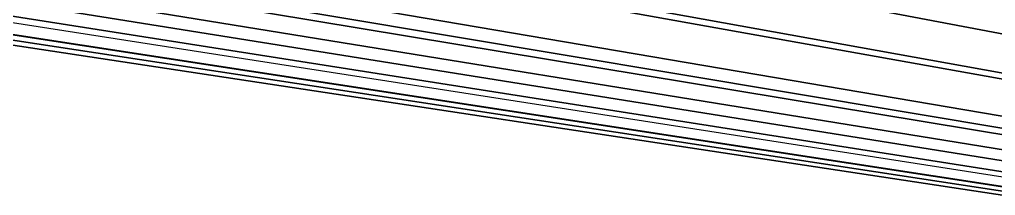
# Model space of a CAD drawing. Header units: metres. Extents: x 503497 to 504361, y 6966567 to 6966857.
# Drawn here: x 504139.6986 to 504139.913, y 6966711.8325 to 6966711.8711 of the extents above; entities that cross this region are included whole.
import ezdxf

# ---------------------------------------------------------------- set-up
doc = ezdxf.new("R2010")
doc.units = ezdxf.units.M

msp = doc.modelspace()

# ---------------------------------------------------------------- linework, layer by layer
at = {"layer": 'SHADOW_APPROVED_20260111T072000'}
msp.add_lwpolyline([(504128.3574, 6966713.6393), (504140.8554, 6966711.6898), (504067.6816, 6966726.5938), (504055.1836, 6966728.5433), (504128.3574, 6966713.6393)], close=True, dxfattribs=at)
msp.add_lwpolyline([(504124.6436, 6966689.8311), (504125.6223, 6966696.1052), (504122.7613, 6966696.5515), (504123.3955, 6966700.6171), (504123.6735, 6966701.1907), (504124.1841, 6966701.6081), (504124.6865, 6966701.7525), (504126.4679, 6966701.5261), (504126.6349, 6966702.5968), (504125.8564, 6966702.7697), (504125.4218, 6966703.0603), (504125.0625, 6966703.6133), (504124.9683, 6966704.1079), (504125.9354, 6966710.4181), (504127.8093, 6966710.1258), (504128.3574, 6966713.6393), (504140.8554, 6966711.6898), (504140.8554, 6966711.6898), (504140.7719, 6966711.1544), (504144.1851, 6966710.622), (504144.5661, 6966713.0647), (504153.1826, 6966711.7206), (504152.9477, 6966710.2148), (504167.8718, 6966707.8869)], dxfattribs=at)
at = {"layer": 'SHADOW_APPROVED_20260114T072400'}
for points in [[(504128.3574, 6966713.6393), (504140.8554, 6966711.6898), (504068.847, 6966725.3285), (504056.349, 6966727.278), (504128.3574, 6966713.6393)], [(504140.8554, 6966711.6898), (504140.7719, 6966711.1544), (504068.7635, 6966724.7931), (504068.847, 6966725.3285), (504140.8554, 6966711.6898)], [(504140.8554, 6966711.6898), (504140.8554, 6966711.6898), (504068.847, 6966725.3285), (504068.847, 6966725.3285), (504140.8554, 6966711.6898)]]:
    msp.add_lwpolyline(points, close=True, dxfattribs=at)
msp.add_lwpolyline([(504124.6436, 6966689.8311), (504125.6223, 6966696.1052), (504122.7613, 6966696.5515), (504123.3955, 6966700.6171), (504123.6735, 6966701.1907), (504124.1841, 6966701.6081), (504124.6865, 6966701.7525), (504126.4679, 6966701.5261), (504126.6349, 6966702.5968), (504125.8564, 6966702.7697), (504125.4218, 6966703.0603), (504125.0625, 6966703.6133), (504124.9683, 6966704.1079), (504125.9354, 6966710.4181), (504127.8093, 6966710.1258), (504128.3574, 6966713.6393), (504140.8554, 6966711.6898), (504140.8554, 6966711.6898), (504140.7719, 6966711.1544), (504144.1851, 6966710.622), (504144.5661, 6966713.0647), (504153.1826, 6966711.7206), (504152.9477, 6966710.2148), (504167.8718, 6966707.8869)], dxfattribs=at)
at = {"layer": 'SHADOW_APPROVED_20260122T071500'}
for points in [[(504128.3574, 6966713.6393), (504140.8554, 6966711.6898), (504058.2889, 6966726.4579), (504045.7909, 6966728.4074), (504128.3574, 6966713.6393)], [(504140.8554, 6966711.6898), (504140.7719, 6966711.1544), (504058.2054, 6966725.9225), (504058.2889, 6966726.4579), (504140.8554, 6966711.6898)], [(504140.8554, 6966711.6898), (504140.8554, 6966711.6898), (504058.2889, 6966726.4579), (504058.2889, 6966726.4579), (504140.8554, 6966711.6898)]]:
    msp.add_lwpolyline(points, close=True, dxfattribs=at)
msp.add_lwpolyline([(504124.6436, 6966689.8311), (504125.6223, 6966696.1052), (504122.7613, 6966696.5515), (504123.3955, 6966700.6171), (504123.6735, 6966701.1907), (504124.1841, 6966701.6081), (504124.6865, 6966701.7525), (504126.4679, 6966701.5261), (504126.6349, 6966702.5968), (504125.8564, 6966702.7697), (504125.4218, 6966703.0603), (504125.0625, 6966703.6133), (504124.9683, 6966704.1079), (504125.9354, 6966710.4181), (504127.8093, 6966710.1258), (504128.3574, 6966713.6393), (504140.8554, 6966711.6898), (504140.8554, 6966711.6898), (504140.7719, 6966711.1544), (504144.1851, 6966710.622), (504144.5661, 6966713.0647), (504153.1826, 6966711.7206), (504152.9477, 6966710.2148), (504167.8718, 6966707.8869)], dxfattribs=at)
at = {"layer": 'SHADOW_APPROVED_20260124T072500'}
for points in [[(504128.3574, 6966713.6393), (504140.8554, 6966711.6898), (504064.6123, 6966723.4048), (504052.1143, 6966725.3543), (504128.3574, 6966713.6393)], [(504140.8554, 6966711.6898), (504140.7719, 6966711.1544), (504064.5288, 6966722.8694), (504064.6123, 6966723.4048), (504140.8554, 6966711.6898)], [(504140.8554, 6966711.6898), (504140.8554, 6966711.6898), (504064.6123, 6966723.4048), (504064.6123, 6966723.4048), (504140.8554, 6966711.6898)]]:
    msp.add_lwpolyline(points, close=True, dxfattribs=at)
msp.add_lwpolyline([(504124.6436, 6966689.8311), (504125.6223, 6966696.1052), (504122.7613, 6966696.5515), (504123.3955, 6966700.6171), (504123.6735, 6966701.1907), (504124.1841, 6966701.6081), (504124.6865, 6966701.7525), (504126.4679, 6966701.5261), (504126.6349, 6966702.5968), (504125.8564, 6966702.7697), (504125.4218, 6966703.0603), (504125.0625, 6966703.6133), (504124.9683, 6966704.1079), (504125.9354, 6966710.4181), (504127.8093, 6966710.1258), (504128.3574, 6966713.6393), (504140.8554, 6966711.6898), (504140.8554, 6966711.6898), (504140.7719, 6966711.1544), (504144.1851, 6966710.622), (504144.5661, 6966713.0647), (504153.1826, 6966711.7206), (504152.9477, 6966710.2148), (504167.8718, 6966707.8869)], dxfattribs=at)
at = {"layer": 'SHADOW_APPROVED_20260126T071100'}
for points in [[(504128.3574, 6966713.6393), (504140.8554, 6966711.6898), (504052.4303, 6966726.7356), (504039.9323, 6966728.6851), (504128.3574, 6966713.6393)], [(504140.8554, 6966711.6898), (504140.7719, 6966711.1544), (504052.3468, 6966726.2002), (504052.4303, 6966726.7356), (504140.8554, 6966711.6898)], [(504140.8554, 6966711.6898), (504140.8554, 6966711.6898), (504052.4303, 6966726.7356), (504052.4303, 6966726.7356), (504140.8554, 6966711.6898)]]:
    msp.add_lwpolyline(points, close=True, dxfattribs=at)
msp.add_lwpolyline([(504124.6436, 6966689.8311), (504125.6223, 6966696.1052), (504122.7613, 6966696.5515), (504123.3955, 6966700.6171), (504123.6735, 6966701.1907), (504124.1841, 6966701.6081), (504124.6865, 6966701.7525), (504126.4679, 6966701.5261), (504126.6349, 6966702.5968), (504125.8564, 6966702.7697), (504125.4218, 6966703.0603), (504125.0625, 6966703.6133), (504124.9683, 6966704.1079), (504125.9354, 6966710.4181), (504127.8093, 6966710.1258), (504128.3574, 6966713.6393), (504140.8554, 6966711.6898), (504140.8554, 6966711.6898), (504140.7719, 6966711.1544), (504144.1851, 6966710.622), (504144.5661, 6966713.0647), (504153.1826, 6966711.7206), (504152.9477, 6966710.2148), (504167.8718, 6966707.8869)], dxfattribs=at)
at = {"layer": 'SHADOW_APPROVED_20260127T071900'}
for points in [[(504128.3574, 6966713.6393), (504140.8554, 6966711.6898), (504058.5125, 6966724.1824), (504046.0145, 6966726.1319), (504128.3574, 6966713.6393)], [(504140.8554, 6966711.6898), (504140.7719, 6966711.1544), (504058.429, 6966723.647), (504058.5125, 6966724.1824), (504140.8554, 6966711.6898)], [(504140.8554, 6966711.6898), (504140.8554, 6966711.6898), (504058.5125, 6966724.1824), (504058.5125, 6966724.1824), (504140.8554, 6966711.6898)]]:
    msp.add_lwpolyline(points, close=True, dxfattribs=at)
msp.add_lwpolyline([(504124.6436, 6966689.8311), (504125.6223, 6966696.1052), (504122.7613, 6966696.5515), (504123.3955, 6966700.6171), (504123.6735, 6966701.1907), (504124.1841, 6966701.6081), (504124.6865, 6966701.7525), (504126.4679, 6966701.5261), (504126.6349, 6966702.5968), (504125.8564, 6966702.7697), (504125.4218, 6966703.0603), (504125.0625, 6966703.6133), (504124.9683, 6966704.1079), (504125.9354, 6966710.4181), (504127.8093, 6966710.1258), (504128.3574, 6966713.6393), (504140.8554, 6966711.6898), (504140.8554, 6966711.6898), (504140.7719, 6966711.1544), (504144.1851, 6966710.622), (504144.5661, 6966713.0647), (504153.1826, 6966711.7206), (504152.9477, 6966710.2148), (504167.8718, 6966707.8869)], dxfattribs=at)
at = {"layer": 'SHADOW_APPROVED_20260129T071100'}
for points in [[(504128.3574, 6966713.6393), (504140.8554, 6966711.6898), (504050.4097, 6966725.9086), (504037.9117, 6966727.8581), (504128.3574, 6966713.6393)], [(504140.8554, 6966711.6898), (504140.7719, 6966711.1544), (504050.3262, 6966725.3732), (504050.4097, 6966725.9086), (504140.8554, 6966711.6898)], [(504140.8554, 6966711.6898), (504140.8554, 6966711.6898), (504050.4097, 6966725.9086), (504050.4097, 6966725.9086), (504140.8554, 6966711.6898)]]:
    msp.add_lwpolyline(points, close=True, dxfattribs=at)
msp.add_lwpolyline([(504124.6436, 6966689.8311), (504125.6223, 6966696.1052), (504122.7613, 6966696.5515), (504123.3955, 6966700.6171), (504123.6735, 6966701.1907), (504124.1841, 6966701.6081), (504124.6865, 6966701.7525), (504126.4679, 6966701.5261), (504126.6349, 6966702.5968), (504125.8564, 6966702.7697), (504125.4218, 6966703.0603), (504125.0625, 6966703.6133), (504124.9683, 6966704.1079), (504125.9354, 6966710.4181), (504127.8093, 6966710.1258), (504128.3574, 6966713.6393), (504140.8554, 6966711.6898), (504140.8554, 6966711.6898), (504140.7719, 6966711.1544), (504144.1851, 6966710.622), (504144.5661, 6966713.0647), (504153.1826, 6966711.7206), (504152.9477, 6966710.2148), (504167.8718, 6966707.8869)], dxfattribs=at)
at = {"layer": 'SHADOW_APPROVED_20260130T071100'}
for points in [[(504128.3574, 6966713.6393), (504140.8554, 6966711.6898), (504049.7235, 6966725.604), (504037.2255, 6966727.5535), (504128.3574, 6966713.6393)], [(504140.8554, 6966711.6898), (504140.7719, 6966711.1544), (504049.64, 6966725.0686), (504049.7235, 6966725.604), (504140.8554, 6966711.6898)], [(504140.8554, 6966711.6898), (504140.8554, 6966711.6898), (504049.7235, 6966725.604), (504049.7235, 6966725.604), (504140.8554, 6966711.6898)]]:
    msp.add_lwpolyline(points, close=True, dxfattribs=at)
msp.add_lwpolyline([(504124.6436, 6966689.8311), (504125.6223, 6966696.1052), (504122.7613, 6966696.5515), (504123.3955, 6966700.6171), (504123.6735, 6966701.1907), (504124.1841, 6966701.6081), (504124.6865, 6966701.7525), (504126.4679, 6966701.5261), (504126.6349, 6966702.5968), (504125.8564, 6966702.7697), (504125.4218, 6966703.0603), (504125.0625, 6966703.6133), (504124.9683, 6966704.1079), (504125.9354, 6966710.4181), (504127.8093, 6966710.1258), (504128.3574, 6966713.6393), (504140.8554, 6966711.6898), (504140.8554, 6966711.6898), (504140.7719, 6966711.1544), (504144.1851, 6966710.622), (504144.5661, 6966713.0647), (504153.1826, 6966711.7206), (504152.9477, 6966710.2148), (504167.8718, 6966707.8869)], dxfattribs=at)
at = {"layer": 'SHADOW_APPROVED_20260203T070000'}
for points in [[(504128.3574, 6966713.6393), (504140.8554, 6966711.6898), (504034.8312, 6966727.9912), (504022.3332, 6966729.9407), (504128.3574, 6966713.6393)], [(504140.8554, 6966711.6898), (504140.7719, 6966711.1544), (504034.7477, 6966727.4558), (504034.8312, 6966727.9912), (504140.8554, 6966711.6898)], [(504140.8554, 6966711.6898), (504140.8554, 6966711.6898), (504034.8312, 6966727.9912), (504034.8312, 6966727.9912), (504140.8554, 6966711.6898)]]:
    msp.add_lwpolyline(points, close=True, dxfattribs=at)
msp.add_lwpolyline([(504124.6436, 6966689.8311), (504125.6223, 6966696.1052), (504122.7613, 6966696.5515), (504123.3955, 6966700.6171), (504123.6735, 6966701.1907), (504124.1841, 6966701.6081), (504124.6865, 6966701.7525), (504126.4679, 6966701.5261), (504126.6349, 6966702.5968), (504125.8564, 6966702.7697), (504125.4218, 6966703.0603), (504125.0625, 6966703.6133), (504124.9683, 6966704.1079), (504125.9354, 6966710.4181), (504127.8093, 6966710.1258), (504128.3574, 6966713.6393), (504140.8554, 6966711.6898), (504140.8554, 6966711.6898), (504140.7719, 6966711.1544), (504144.1851, 6966710.622), (504144.5661, 6966713.0647), (504153.1826, 6966711.7206), (504152.9477, 6966710.2148), (504167.8718, 6966707.8869)], dxfattribs=at)
at = {"layer": 'SHADOW_APPROVED_20260314T074000'}
msp.add_lwpolyline([(504128.3574, 6966713.6393), (504140.8554, 6966711.6898), (504053.1009, 6966696.2334), (504040.6029, 6966698.1829), (504128.3574, 6966713.6393)], close=True, dxfattribs=at)
msp.add_lwpolyline([(504124.6436, 6966689.8311), (504125.6223, 6966696.1052), (504122.7613, 6966696.5515), (504123.3955, 6966700.6171), (504123.6735, 6966701.1907), (504124.1841, 6966701.6081), (504124.6865, 6966701.7525), (504126.4679, 6966701.5261), (504126.6349, 6966702.5968), (504125.8564, 6966702.7697), (504125.4218, 6966703.0603), (504125.0625, 6966703.6133), (504124.9683, 6966704.1079), (504125.9354, 6966710.4181), (504127.8093, 6966710.1258), (504128.3574, 6966713.6393), (504140.8554, 6966711.6898), (504140.8554, 6966711.6898), (504140.7719, 6966711.1544), (504144.1851, 6966710.622), (504144.5661, 6966713.0647), (504153.1826, 6966711.7206), (504152.9477, 6966710.2148), (504167.8718, 6966707.8869)], dxfattribs=at)
at = {"layer": 'SHADOW_APPROVED_20260426T070000'}
msp.add_lwpolyline([(504128.3574, 6966713.6393), (504140.8554, 6966711.6898), (503923.7278, 6966629.628), (503911.2298, 6966631.5775), (504128.3574, 6966713.6393)], close=True, dxfattribs=at)
msp.add_lwpolyline([(504124.6436, 6966689.8311), (504125.6223, 6966696.1052), (504122.7613, 6966696.5515), (504123.3955, 6966700.6171), (504123.6735, 6966701.1907), (504124.1841, 6966701.6081), (504124.6865, 6966701.7525), (504126.4679, 6966701.5261), (504126.6349, 6966702.5968), (504125.8564, 6966702.7697), (504125.4218, 6966703.0603), (504125.0625, 6966703.6133), (504124.9683, 6966704.1079), (504125.9354, 6966710.4181), (504127.8093, 6966710.1258), (504128.3574, 6966713.6393), (504140.8554, 6966711.6898), (504140.8554, 6966711.6898), (504140.7719, 6966711.1544), (504144.1851, 6966710.622), (504144.5661, 6966713.0647), (504153.1826, 6966711.7206), (504152.9477, 6966710.2148), (504167.8718, 6966707.8869)], dxfattribs=at)
at = {"layer": 'SHADOW_APPROVED_20260621T090000'}
msp.add_lwpolyline([(504128.3574, 6966713.6393), (504140.8554, 6966711.6898), (504082.3391, 6966648.7582), (504069.8411, 6966650.7077), (504128.3574, 6966713.6393)], close=True, dxfattribs=at)
msp.add_lwpolyline([(504124.6436, 6966689.8311), (504125.6223, 6966696.1052), (504122.7613, 6966696.5515), (504123.3955, 6966700.6171), (504123.6735, 6966701.1907), (504124.1841, 6966701.6081), (504124.6865, 6966701.7525), (504126.4679, 6966701.5261), (504126.6349, 6966702.5968), (504125.8564, 6966702.7697), (504125.4218, 6966703.0603), (504125.0625, 6966703.6133), (504124.9683, 6966704.1079), (504125.9354, 6966710.4181), (504127.8093, 6966710.1258), (504128.3574, 6966713.6393), (504140.8554, 6966711.6898), (504140.8554, 6966711.6898), (504140.7719, 6966711.1544), (504144.1851, 6966710.622), (504144.5661, 6966713.0647), (504153.1826, 6966711.7206), (504152.9477, 6966710.2148), (504167.8718, 6966707.8869)], dxfattribs=at)
at = {"layer": 'SHADOW_APPROVED_20260621T120000'}
msp.add_lwpolyline([(504124.6436, 6966689.8311), (504125.6223, 6966696.1052), (504122.7613, 6966696.5515), (504123.3955, 6966700.6171), (504123.6735, 6966701.1907), (504124.1841, 6966701.6081), (504124.6865, 6966701.7525), (504126.4679, 6966701.5261), (504126.6349, 6966702.5968), (504125.8564, 6966702.7697), (504125.4218, 6966703.0603), (504125.0625, 6966703.6133), (504124.9683, 6966704.1079), (504125.9354, 6966710.4181), (504127.8093, 6966710.1258), (504128.3574, 6966713.6393), (504140.8554, 6966711.6898), (504140.8554, 6966711.6898), (504140.7719, 6966711.1544), (504144.1851, 6966710.622), (504144.5661, 6966713.0647), (504153.1826, 6966711.7206), (504152.9477, 6966710.2148), (504167.8718, 6966707.8869)], dxfattribs=at)
msp.add_lwpolyline([(504128.3574, 6966713.6393), (504140.8554, 6966711.6898), (504143.4764, 6966663.017), (504130.9784, 6966664.9665), (504128.3574, 6966713.6393)], close=True, dxfattribs=at)
at = {"layer": 'SHADOW_APPROVED_20260621T140000'}
msp.add_lwpolyline([(504124.6436, 6966689.8311), (504125.6223, 6966696.1052), (504122.7613, 6966696.5515), (504123.3955, 6966700.6171), (504123.6735, 6966701.1907), (504124.1841, 6966701.6081), (504124.6865, 6966701.7525), (504126.4679, 6966701.5261), (504126.6349, 6966702.5968), (504125.8564, 6966702.7697), (504125.4218, 6966703.0603), (504125.0625, 6966703.6133), (504124.9683, 6966704.1079), (504125.9354, 6966710.4181), (504127.8093, 6966710.1258), (504128.3574, 6966713.6393), (504140.8554, 6966711.6898), (504140.8554, 6966711.6898), (504140.7719, 6966711.1544), (504144.1851, 6966710.622), (504144.5661, 6966713.0647), (504153.1826, 6966711.7206), (504152.9477, 6966710.2148), (504167.8718, 6966707.8869)], dxfattribs=at)
msp.add_lwpolyline([(504128.3574, 6966713.6393), (504140.8554, 6966711.6898), (504179.7651, 6966655.8838), (504167.2671, 6966657.8333), (504128.3574, 6966713.6393)], close=True, dxfattribs=at)
at = {"layer": 'SHADOW_APPROVED_20260621T150000'}
msp.add_lwpolyline([(504124.6436, 6966689.8311), (504125.6223, 6966696.1052), (504122.7613, 6966696.5515), (504123.3955, 6966700.6171), (504123.6735, 6966701.1907), (504124.1841, 6966701.6081), (504124.6865, 6966701.7525), (504126.4679, 6966701.5261), (504126.6349, 6966702.5968), (504125.8564, 6966702.7697), (504125.4218, 6966703.0603), (504125.0625, 6966703.6133), (504124.9683, 6966704.1079), (504125.9354, 6966710.4181), (504127.8093, 6966710.1258), (504128.3574, 6966713.6393), (504140.8554, 6966711.6898), (504140.8554, 6966711.6898), (504140.7719, 6966711.1544), (504144.1851, 6966710.622), (504144.5661, 6966713.0647), (504153.1826, 6966711.7206), (504152.9477, 6966710.2148), (504167.8718, 6966707.8869)], dxfattribs=at)
msp.add_lwpolyline([(504128.3574, 6966713.6393), (504140.8554, 6966711.6898), (504214.1355, 6966642.687), (504201.6375, 6966644.6365), (504128.3574, 6966713.6393)], close=True, dxfattribs=at)
at = {"layer": 'SHADOW_APPROVED_20260621T160000'}
msp.add_lwpolyline([(504124.6436, 6966689.8311), (504125.6223, 6966696.1052), (504122.7613, 6966696.5515), (504123.3955, 6966700.6171), (504123.6735, 6966701.1907), (504124.1841, 6966701.6081), (504124.6865, 6966701.7525), (504126.4679, 6966701.5261), (504126.6349, 6966702.5968), (504125.8564, 6966702.7697), (504125.4218, 6966703.0603), (504125.0625, 6966703.6133), (504124.9683, 6966704.1079), (504125.9354, 6966710.4181), (504127.8093, 6966710.1258), (504128.3574, 6966713.6393), (504140.8554, 6966711.6898), (504140.8554, 6966711.6898), (504140.7719, 6966711.1544), (504144.1851, 6966710.622), (504144.5661, 6966713.0647), (504153.1826, 6966711.7206), (504152.9477, 6966710.2148), (504167.8718, 6966707.8869)], dxfattribs=at)
msp.add_lwpolyline([(504128.3574, 6966713.6393), (504140.8554, 6966711.6898), (504309.1116, 6966598.59), (504296.6136, 6966600.5395), (504128.3574, 6966713.6393)], close=True, dxfattribs=at)
at = {"layer": 'SHADOW_APPROVED_20261019T053000'}
for points in [[(504128.3574, 6966713.6393), (504140.8554, 6966711.6898), (503564.0997, 6966803.8226), (503551.6017, 6966805.7721), (504128.3574, 6966713.6393)], [(504140.8554, 6966711.6898), (504140.7719, 6966711.1544), (503564.0162, 6966803.2872), (503564.0997, 6966803.8226), (504140.8554, 6966711.6898)], [(504140.8554, 6966711.6898), (504140.8554, 6966711.6898), (503564.0997, 6966803.8226), (503564.0997, 6966803.8226), (504140.8554, 6966711.6898)]]:
    msp.add_lwpolyline(points, close=True, dxfattribs=at)
msp.add_lwpolyline([(504124.6436, 6966689.8311), (504125.6223, 6966696.1052), (504122.7613, 6966696.5515), (504123.3955, 6966700.6171), (504123.6735, 6966701.1907), (504124.1841, 6966701.6081), (504124.6865, 6966701.7525), (504126.4679, 6966701.5261), (504126.6349, 6966702.5968), (504125.8564, 6966702.7697), (504125.4218, 6966703.0603), (504125.0625, 6966703.6133), (504124.9683, 6966704.1079), (504125.9354, 6966710.4181), (504127.8093, 6966710.1258), (504128.3574, 6966713.6393), (504140.8554, 6966711.6898), (504140.8554, 6966711.6898), (504140.7719, 6966711.1544), (504144.1851, 6966710.622), (504144.5661, 6966713.0647), (504153.1826, 6966711.7206), (504152.9477, 6966710.2148), (504167.8718, 6966707.8869)], dxfattribs=at)
at = {"layer": 'SHADOW_APPROVED_20261112T063500'}
for points in [[(504128.3574, 6966713.6393), (504140.8554, 6966711.6898), (504042.5771, 6966727.644), (504030.0791, 6966729.5935), (504128.3574, 6966713.6393)], [(504140.8554, 6966711.6898), (504140.7719, 6966711.1544), (504042.4936, 6966727.1086), (504042.5771, 6966727.644), (504140.8554, 6966711.6898)], [(504140.8554, 6966711.6898), (504140.8554, 6966711.6898), (504042.5771, 6966727.644), (504042.5771, 6966727.644), (504140.8554, 6966711.6898)]]:
    msp.add_lwpolyline(points, close=True, dxfattribs=at)
msp.add_lwpolyline([(504124.6436, 6966689.8311), (504125.6223, 6966696.1052), (504122.7613, 6966696.5515), (504123.3955, 6966700.6171), (504123.6735, 6966701.1907), (504124.1841, 6966701.6081), (504124.6865, 6966701.7525), (504126.4679, 6966701.5261), (504126.6349, 6966702.5968), (504125.8564, 6966702.7697), (504125.4218, 6966703.0603), (504125.0625, 6966703.6133), (504124.9683, 6966704.1079), (504125.9354, 6966710.4181), (504127.8093, 6966710.1258), (504128.3574, 6966713.6393), (504140.8554, 6966711.6898), (504140.8554, 6966711.6898), (504140.7719, 6966711.1544), (504144.1851, 6966710.622), (504144.5661, 6966713.0647), (504153.1826, 6966711.7206), (504152.9477, 6966710.2148), (504167.8718, 6966707.8869)], dxfattribs=at)
at = {"layer": 'SHADOW_APPROVED_20261113T063500'}
for points in [[(504128.3574, 6966713.6393), (504140.8554, 6966711.6898), (504043.0453, 6966728.0595), (504030.5473, 6966730.009), (504128.3574, 6966713.6393)], [(504140.8554, 6966711.6898), (504140.7719, 6966711.1544), (504042.9618, 6966727.5241), (504043.0453, 6966728.0595), (504140.8554, 6966711.6898)], [(504140.8554, 6966711.6898), (504140.8554, 6966711.6898), (504043.0453, 6966728.0595), (504043.0453, 6966728.0595), (504140.8554, 6966711.6898)]]:
    msp.add_lwpolyline(points, close=True, dxfattribs=at)
msp.add_lwpolyline([(504124.6436, 6966689.8311), (504125.6223, 6966696.1052), (504122.7613, 6966696.5515), (504123.3955, 6966700.6171), (504123.6735, 6966701.1907), (504124.1841, 6966701.6081), (504124.6865, 6966701.7525), (504126.4679, 6966701.5261), (504126.6349, 6966702.5968), (504125.8564, 6966702.7697), (504125.4218, 6966703.0603), (504125.0625, 6966703.6133), (504124.9683, 6966704.1079), (504125.9354, 6966710.4181), (504127.8093, 6966710.1258), (504128.3574, 6966713.6393), (504140.8554, 6966711.6898), (504140.8554, 6966711.6898), (504140.7719, 6966711.1544), (504144.1851, 6966710.622), (504144.5661, 6966713.0647), (504153.1826, 6966711.7206), (504152.9477, 6966710.2148), (504167.8718, 6966707.8869)], dxfattribs=at)
at = {"layer": 'SHADOW_APPROVED_20261122T065200'}
for points in [[(504128.3574, 6966713.6393), (504140.8554, 6966711.6898), (504060.6913, 6966726.1406), (504048.1933, 6966728.0901), (504128.3574, 6966713.6393)], [(504140.8554, 6966711.6898), (504140.7719, 6966711.1544), (504060.6078, 6966725.6052), (504060.6913, 6966726.1406), (504140.8554, 6966711.6898)], [(504140.8554, 6966711.6898), (504140.8554, 6966711.6898), (504060.6913, 6966726.1406), (504060.6913, 6966726.1406), (504140.8554, 6966711.6898)]]:
    msp.add_lwpolyline(points, close=True, dxfattribs=at)
msp.add_lwpolyline([(504124.6436, 6966689.8311), (504125.6223, 6966696.1052), (504122.7613, 6966696.5515), (504123.3955, 6966700.6171), (504123.6735, 6966701.1907), (504124.1841, 6966701.6081), (504124.6865, 6966701.7525), (504126.4679, 6966701.5261), (504126.6349, 6966702.5968), (504125.8564, 6966702.7697), (504125.4218, 6966703.0603), (504125.0625, 6966703.6133), (504124.9683, 6966704.1079), (504125.9354, 6966710.4181), (504127.8093, 6966710.1258), (504128.3574, 6966713.6393), (504140.8554, 6966711.6898), (504140.8554, 6966711.6898), (504140.7719, 6966711.1544), (504144.1851, 6966710.622), (504144.5661, 6966713.0647), (504153.1826, 6966711.7206), (504152.9477, 6966710.2148), (504167.8718, 6966707.8869)], dxfattribs=at)
at = {"layer": 'SHADOW_APPROVED_20261123T070300'}
for points in [[(504128.3574, 6966713.6393), (504140.8554, 6966711.6898), (504068.4585, 6966723.6963), (504055.9605, 6966725.6458), (504128.3574, 6966713.6393)], [(504140.8554, 6966711.6898), (504140.7719, 6966711.1544), (504068.375, 6966723.1609), (504068.4585, 6966723.6963), (504140.8554, 6966711.6898)], [(504140.8554, 6966711.6898), (504140.8554, 6966711.6898), (504068.4585, 6966723.6963), (504068.4585, 6966723.6963), (504140.8554, 6966711.6898)]]:
    msp.add_lwpolyline(points, close=True, dxfattribs=at)
msp.add_lwpolyline([(504124.6436, 6966689.8311), (504125.6223, 6966696.1052), (504122.7613, 6966696.5515), (504123.3955, 6966700.6171), (504123.6735, 6966701.1907), (504124.1841, 6966701.6081), (504124.6865, 6966701.7525), (504126.4679, 6966701.5261), (504126.6349, 6966702.5968), (504125.8564, 6966702.7697), (504125.4218, 6966703.0603), (504125.0625, 6966703.6133), (504124.9683, 6966704.1079), (504125.9354, 6966710.4181), (504127.8093, 6966710.1258), (504128.3574, 6966713.6393), (504140.8554, 6966711.6898), (504140.8554, 6966711.6898), (504140.7719, 6966711.1544), (504144.1851, 6966710.622), (504144.5661, 6966713.0647), (504153.1826, 6966711.7206), (504152.9477, 6966710.2148), (504167.8718, 6966707.8869)], dxfattribs=at)
at = {"layer": 'SHADOW_APPROVED_20261221T090000'}
msp.add_lwpolyline([(504128.3574, 6966713.6393), (504140.8554, 6966711.6898), (504110.6007, 6966713.4892), (504098.1027, 6966715.4387), (504128.3574, 6966713.6393)], close=True, dxfattribs=at)
msp.add_lwpolyline([(504124.6436, 6966689.8311), (504125.6223, 6966696.1052), (504122.7613, 6966696.5515), (504123.3955, 6966700.6171), (504123.6735, 6966701.1907), (504124.1841, 6966701.6081), (504124.6865, 6966701.7525), (504126.4679, 6966701.5261), (504126.6349, 6966702.5968), (504125.8564, 6966702.7697), (504125.4218, 6966703.0603), (504125.0625, 6966703.6133), (504124.9683, 6966704.1079), (504125.9354, 6966710.4181), (504127.8093, 6966710.1258), (504128.3574, 6966713.6393), (504140.8554, 6966711.6898), (504140.8554, 6966711.6898), (504140.7719, 6966711.1544), (504144.1851, 6966710.622), (504144.5661, 6966713.0647), (504153.1826, 6966711.7206), (504152.9477, 6966710.2148), (504167.8718, 6966707.8869)], dxfattribs=at)
at = {"layer": 'SHADOW_APPROVED_20261221T120000'}
msp.add_lwpolyline([(504124.6436, 6966689.8311), (504125.6223, 6966696.1052), (504122.7613, 6966696.5515), (504123.3955, 6966700.6171), (504123.6735, 6966701.1907), (504124.1841, 6966701.6081), (504124.6865, 6966701.7525), (504126.4679, 6966701.5261), (504126.6349, 6966702.5968), (504125.8564, 6966702.7697), (504125.4218, 6966703.0603), (504125.0625, 6966703.6133), (504124.9683, 6966704.1079), (504125.9354, 6966710.4181), (504127.8093, 6966710.1258), (504128.3574, 6966713.6393), (504140.8554, 6966711.6898), (504140.8554, 6966711.6898), (504140.7719, 6966711.1544), (504144.1851, 6966710.622), (504144.5661, 6966713.0647), (504153.1826, 6966711.7206), (504152.9477, 6966710.2148), (504167.8718, 6966707.8869)], dxfattribs=at)
msp.add_lwpolyline([(504128.3574, 6966713.6393), (504140.8554, 6966711.6898), (504143.1279, 6966708.959), (504130.6299, 6966710.9085), (504128.3574, 6966713.6393)], close=True, dxfattribs=at)
at = {"layer": 'SHADOW_APPROVED_20261221T150000'}
msp.add_lwpolyline([(504128.3574, 6966713.6393), (504140.8554, 6966711.6898), (504178.5493, 6966715.7101), (504166.0513, 6966717.6596), (504128.3574, 6966713.6393)], close=True, dxfattribs=at)
msp.add_lwpolyline([(504124.6436, 6966689.8311), (504125.6223, 6966696.1052), (504122.7613, 6966696.5515), (504123.3955, 6966700.6171), (504123.6735, 6966701.1907), (504124.1841, 6966701.6081), (504124.6865, 6966701.7525), (504126.4679, 6966701.5261), (504126.6349, 6966702.5968), (504125.8564, 6966702.7697), (504125.4218, 6966703.0603), (504125.0625, 6966703.6133), (504124.9683, 6966704.1079), (504125.9354, 6966710.4181), (504127.8093, 6966710.1258), (504128.3574, 6966713.6393), (504140.8554, 6966711.6898), (504140.8554, 6966711.6898), (504140.7719, 6966711.1544), (504144.1851, 6966710.622), (504144.5661, 6966713.0647), (504153.1826, 6966711.7206), (504152.9477, 6966710.2148), (504167.8718, 6966707.8869)], dxfattribs=at)
at = {"layer": 'SHADOW_APPROVED_20261221T160000'}
msp.add_lwpolyline([(504128.3574, 6966713.6393), (504140.8554, 6966711.6898), (504200.4172, 6966723.6416), (504187.9192, 6966725.5911), (504128.3574, 6966713.6393)], close=True, dxfattribs=at)
msp.add_lwpolyline([(504124.6436, 6966689.8311), (504125.6223, 6966696.1052), (504122.7613, 6966696.5515), (504123.3955, 6966700.6171), (504123.6735, 6966701.1907), (504124.1841, 6966701.6081), (504124.6865, 6966701.7525), (504126.4679, 6966701.5261), (504126.6349, 6966702.5968), (504125.8564, 6966702.7697), (504125.4218, 6966703.0603), (504125.0625, 6966703.6133), (504124.9683, 6966704.1079), (504125.9354, 6966710.4181), (504127.8093, 6966710.1258), (504128.3574, 6966713.6393), (504140.8554, 6966711.6898), (504140.8554, 6966711.6898), (504140.7719, 6966711.1544), (504144.1851, 6966710.622), (504144.5661, 6966713.0647), (504153.1826, 6966711.7206), (504152.9477, 6966710.2148), (504167.8718, 6966707.8869)], dxfattribs=at)
at = {"layer": 'SHADOW_APPROVED_20261221T170000'}
msp.add_lwpolyline([(504128.3574, 6966713.6393), (504140.8554, 6966711.6898), (504244.0553, 6966742.5774), (504231.5573, 6966744.5269), (504128.3574, 6966713.6393)], close=True, dxfattribs=at)
msp.add_lwpolyline([(504124.6436, 6966689.8311), (504125.6223, 6966696.1052), (504122.7613, 6966696.5515), (504123.3955, 6966700.6171), (504123.6735, 6966701.1907), (504124.1841, 6966701.6081), (504124.6865, 6966701.7525), (504126.4679, 6966701.5261), (504126.6349, 6966702.5968), (504125.8564, 6966702.7697), (504125.4218, 6966703.0603), (504125.0625, 6966703.6133), (504124.9683, 6966704.1079), (504125.9354, 6966710.4181), (504127.8093, 6966710.1258), (504128.3574, 6966713.6393), (504140.8554, 6966711.6898), (504140.8554, 6966711.6898), (504140.7719, 6966711.1544), (504144.1851, 6966710.622), (504144.5661, 6966713.0647), (504153.1826, 6966711.7206), (504152.9477, 6966710.2148), (504167.8718, 6966707.8869)], dxfattribs=at)
at = {"layer": 'SHADOW_COMPARATOR_RL48_20260111T072000'}
msp.add_lwpolyline([(504128.3574, 6966713.6393), (504140.8554, 6966711.6898), (504095.2281, 6966720.9832), (504082.7301, 6966722.9327), (504128.3574, 6966713.6393)], close=True, dxfattribs=at)
msp.add_lwpolyline([(504124.6436, 6966689.8311), (504125.6223, 6966696.1052), (504122.7613, 6966696.5515), (504123.3955, 6966700.6171), (504123.6735, 6966701.1907), (504124.1841, 6966701.6081), (504124.6865, 6966701.7525), (504126.4679, 6966701.5261), (504126.6349, 6966702.5968), (504125.8564, 6966702.7697), (504125.4218, 6966703.0603), (504125.0625, 6966703.6133), (504124.9683, 6966704.1079), (504125.9354, 6966710.4181), (504127.8093, 6966710.1258), (504128.3574, 6966713.6393), (504140.8554, 6966711.6898), (504140.8554, 6966711.6898), (504140.7719, 6966711.1544), (504144.1851, 6966710.622), (504144.5661, 6966713.0647), (504153.1826, 6966711.7206), (504152.9477, 6966710.2148), (504167.8718, 6966707.8869)], dxfattribs=at)
at = {"layer": 'SHADOW_COMPARATOR_RL48_20260114T072400'}
for points in [[(504128.3574, 6966713.6393), (504140.8554, 6966711.6898), (504095.9548, 6966720.1942), (504083.4568, 6966722.1437), (504128.3574, 6966713.6393)], [(504140.8554, 6966711.6898), (504140.7719, 6966711.1544), (504095.8713, 6966719.6588), (504095.9548, 6966720.1942), (504140.8554, 6966711.6898)], [(504140.8554, 6966711.6898), (504140.8554, 6966711.6898), (504095.9548, 6966720.1942), (504095.9548, 6966720.1942), (504140.8554, 6966711.6898)]]:
    msp.add_lwpolyline(points, close=True, dxfattribs=at)
msp.add_lwpolyline([(504124.6436, 6966689.8311), (504125.6223, 6966696.1052), (504122.7613, 6966696.5515), (504123.3955, 6966700.6171), (504123.6735, 6966701.1907), (504124.1841, 6966701.6081), (504124.6865, 6966701.7525), (504126.4679, 6966701.5261), (504126.6349, 6966702.5968), (504125.8564, 6966702.7697), (504125.4218, 6966703.0603), (504125.0625, 6966703.6133), (504124.9683, 6966704.1079), (504125.9354, 6966710.4181), (504127.8093, 6966710.1258), (504128.3574, 6966713.6393), (504140.8554, 6966711.6898), (504140.8554, 6966711.6898), (504140.7719, 6966711.1544), (504144.1851, 6966710.622), (504144.5661, 6966713.0647), (504153.1826, 6966711.7206), (504152.9477, 6966710.2148), (504167.8718, 6966707.8869)], dxfattribs=at)
at = {"layer": 'SHADOW_COMPARATOR_RL48_20260122T071500'}
for points in [[(504128.3574, 6966713.6393), (504140.8554, 6966711.6898), (504089.3713, 6966720.8984), (504076.8733, 6966722.8479), (504128.3574, 6966713.6393)], [(504140.8554, 6966711.6898), (504140.7719, 6966711.1544), (504089.2878, 6966720.363), (504089.3713, 6966720.8984), (504140.8554, 6966711.6898)], [(504140.8554, 6966711.6898), (504140.8554, 6966711.6898), (504089.3713, 6966720.8984), (504089.3713, 6966720.8984), (504140.8554, 6966711.6898)]]:
    msp.add_lwpolyline(points, close=True, dxfattribs=at)
msp.add_lwpolyline([(504124.6436, 6966689.8311), (504125.6223, 6966696.1052), (504122.7613, 6966696.5515), (504123.3955, 6966700.6171), (504123.6735, 6966701.1907), (504124.1841, 6966701.6081), (504124.6865, 6966701.7525), (504126.4679, 6966701.5261), (504126.6349, 6966702.5968), (504125.8564, 6966702.7697), (504125.4218, 6966703.0603), (504125.0625, 6966703.6133), (504124.9683, 6966704.1079), (504125.9354, 6966710.4181), (504127.8093, 6966710.1258), (504128.3574, 6966713.6393), (504140.8554, 6966711.6898), (504140.8554, 6966711.6898), (504140.7719, 6966711.1544), (504144.1851, 6966710.622), (504144.5661, 6966713.0647), (504153.1826, 6966711.7206), (504152.9477, 6966710.2148), (504167.8718, 6966707.8869)], dxfattribs=at)
at = {"layer": 'SHADOW_COMPARATOR_RL48_20260124T072500'}
for points in [[(504128.3574, 6966713.6393), (504140.8554, 6966711.6898), (504093.3142, 6966718.9947), (504080.8162, 6966720.9442), (504128.3574, 6966713.6393)], [(504140.8554, 6966711.6898), (504140.7719, 6966711.1544), (504093.2307, 6966718.4593), (504093.3142, 6966718.9947), (504140.8554, 6966711.6898)], [(504140.8554, 6966711.6898), (504140.8554, 6966711.6898), (504093.3142, 6966718.9947), (504093.3142, 6966718.9947), (504140.8554, 6966711.6898)]]:
    msp.add_lwpolyline(points, close=True, dxfattribs=at)
msp.add_lwpolyline([(504124.6436, 6966689.8311), (504125.6223, 6966696.1052), (504122.7613, 6966696.5515), (504123.3955, 6966700.6171), (504123.6735, 6966701.1907), (504124.1841, 6966701.6081), (504124.6865, 6966701.7525), (504126.4679, 6966701.5261), (504126.6349, 6966702.5968), (504125.8564, 6966702.7697), (504125.4218, 6966703.0603), (504125.0625, 6966703.6133), (504124.9683, 6966704.1079), (504125.9354, 6966710.4181), (504127.8093, 6966710.1258), (504128.3574, 6966713.6393), (504140.8554, 6966711.6898), (504140.8554, 6966711.6898), (504140.7719, 6966711.1544), (504144.1851, 6966710.622), (504144.5661, 6966713.0647), (504153.1826, 6966711.7206), (504152.9477, 6966710.2148), (504167.8718, 6966707.8869)], dxfattribs=at)
at = {"layer": 'SHADOW_COMPARATOR_RL48_20260126T071100'}
for points in [[(504128.3574, 6966713.6393), (504140.8554, 6966711.6898), (504085.7182, 6966721.0716), (504073.2202, 6966723.0211), (504128.3574, 6966713.6393)], [(504140.8554, 6966711.6898), (504140.7719, 6966711.1544), (504085.6347, 6966720.5362), (504085.7182, 6966721.0716), (504140.8554, 6966711.6898)], [(504140.8554, 6966711.6898), (504140.8554, 6966711.6898), (504085.7182, 6966721.0716), (504085.7182, 6966721.0716), (504140.8554, 6966711.6898)]]:
    msp.add_lwpolyline(points, close=True, dxfattribs=at)
msp.add_lwpolyline([(504124.6436, 6966689.8311), (504125.6223, 6966696.1052), (504122.7613, 6966696.5515), (504123.3955, 6966700.6171), (504123.6735, 6966701.1907), (504124.1841, 6966701.6081), (504124.6865, 6966701.7525), (504126.4679, 6966701.5261), (504126.6349, 6966702.5968), (504125.8564, 6966702.7697), (504125.4218, 6966703.0603), (504125.0625, 6966703.6133), (504124.9683, 6966704.1079), (504125.9354, 6966710.4181), (504127.8093, 6966710.1258), (504128.3574, 6966713.6393), (504140.8554, 6966711.6898), (504140.8554, 6966711.6898), (504140.7719, 6966711.1544), (504144.1851, 6966710.622), (504144.5661, 6966713.0647), (504153.1826, 6966711.7206), (504152.9477, 6966710.2148), (504167.8718, 6966707.8869)], dxfattribs=at)
at = {"layer": 'SHADOW_COMPARATOR_RL48_20260127T071900'}
for points in [[(504128.3574, 6966713.6393), (504140.8554, 6966711.6898), (504089.5107, 6966719.4795), (504077.0127, 6966721.429), (504128.3574, 6966713.6393)], [(504140.8554, 6966711.6898), (504140.7719, 6966711.1544), (504089.4272, 6966718.9441), (504089.5107, 6966719.4795), (504140.8554, 6966711.6898)], [(504140.8554, 6966711.6898), (504140.8554, 6966711.6898), (504089.5107, 6966719.4795), (504089.5107, 6966719.4795), (504140.8554, 6966711.6898)]]:
    msp.add_lwpolyline(points, close=True, dxfattribs=at)
msp.add_lwpolyline([(504124.6436, 6966689.8311), (504125.6223, 6966696.1052), (504122.7613, 6966696.5515), (504123.3955, 6966700.6171), (504123.6735, 6966701.1907), (504124.1841, 6966701.6081), (504124.6865, 6966701.7525), (504126.4679, 6966701.5261), (504126.6349, 6966702.5968), (504125.8564, 6966702.7697), (504125.4218, 6966703.0603), (504125.0625, 6966703.6133), (504124.9683, 6966704.1079), (504125.9354, 6966710.4181), (504127.8093, 6966710.1258), (504128.3574, 6966713.6393), (504140.8554, 6966711.6898), (504140.8554, 6966711.6898), (504140.7719, 6966711.1544), (504144.1851, 6966710.622), (504144.5661, 6966713.0647), (504153.1826, 6966711.7206), (504152.9477, 6966710.2148), (504167.8718, 6966707.8869)], dxfattribs=at)
at = {"layer": 'SHADOW_COMPARATOR_RL48_20260129T071100'}
for points in [[(504128.3574, 6966713.6393), (504140.8554, 6966711.6898), (504084.4582, 6966720.5559), (504071.9602, 6966722.5054), (504128.3574, 6966713.6393)], [(504140.8554, 6966711.6898), (504140.7719, 6966711.1544), (504084.3747, 6966720.0205), (504084.4582, 6966720.5559), (504140.8554, 6966711.6898)], [(504140.8554, 6966711.6898), (504140.8554, 6966711.6898), (504084.4582, 6966720.5559), (504084.4582, 6966720.5559), (504140.8554, 6966711.6898)]]:
    msp.add_lwpolyline(points, close=True, dxfattribs=at)
msp.add_lwpolyline([(504124.6436, 6966689.8311), (504125.6223, 6966696.1052), (504122.7613, 6966696.5515), (504123.3955, 6966700.6171), (504123.6735, 6966701.1907), (504124.1841, 6966701.6081), (504124.6865, 6966701.7525), (504126.4679, 6966701.5261), (504126.6349, 6966702.5968), (504125.8564, 6966702.7697), (504125.4218, 6966703.0603), (504125.0625, 6966703.6133), (504124.9683, 6966704.1079), (504125.9354, 6966710.4181), (504127.8093, 6966710.1258), (504128.3574, 6966713.6393), (504140.8554, 6966711.6898), (504140.8554, 6966711.6898), (504140.7719, 6966711.1544), (504144.1851, 6966710.622), (504144.5661, 6966713.0647), (504153.1826, 6966711.7206), (504152.9477, 6966710.2148), (504167.8718, 6966707.8869)], dxfattribs=at)
at = {"layer": 'SHADOW_COMPARATOR_RL48_20260130T071100'}
for points in [[(504128.3574, 6966713.6393), (504140.8554, 6966711.6898), (504084.0303, 6966720.366), (504071.5323, 6966722.3155), (504128.3574, 6966713.6393)], [(504140.8554, 6966711.6898), (504140.7719, 6966711.1544), (504083.9468, 6966719.8306), (504084.0303, 6966720.366), (504140.8554, 6966711.6898)], [(504140.8554, 6966711.6898), (504140.8554, 6966711.6898), (504084.0303, 6966720.366), (504084.0303, 6966720.366), (504140.8554, 6966711.6898)]]:
    msp.add_lwpolyline(points, close=True, dxfattribs=at)
msp.add_lwpolyline([(504124.6436, 6966689.8311), (504125.6223, 6966696.1052), (504122.7613, 6966696.5515), (504123.3955, 6966700.6171), (504123.6735, 6966701.1907), (504124.1841, 6966701.6081), (504124.6865, 6966701.7525), (504126.4679, 6966701.5261), (504126.6349, 6966702.5968), (504125.8564, 6966702.7697), (504125.4218, 6966703.0603), (504125.0625, 6966703.6133), (504124.9683, 6966704.1079), (504125.9354, 6966710.4181), (504127.8093, 6966710.1258), (504128.3574, 6966713.6393), (504140.8554, 6966711.6898), (504140.8554, 6966711.6898), (504140.7719, 6966711.1544), (504144.1851, 6966710.622), (504144.5661, 6966713.0647), (504153.1826, 6966711.7206), (504152.9477, 6966710.2148), (504167.8718, 6966707.8869)], dxfattribs=at)
at = {"layer": 'SHADOW_COMPARATOR_RL48_20260203T070000'}
for points in [[(504128.3574, 6966713.6393), (504140.8554, 6966711.6898), (504074.7443, 6966721.8545), (504062.2463, 6966723.804), (504128.3574, 6966713.6393)], [(504140.8554, 6966711.6898), (504140.7719, 6966711.1544), (504074.6608, 6966721.3191), (504074.7443, 6966721.8545), (504140.8554, 6966711.6898)], [(504140.8554, 6966711.6898), (504140.8554, 6966711.6898), (504074.7443, 6966721.8545), (504074.7443, 6966721.8545), (504140.8554, 6966711.6898)]]:
    msp.add_lwpolyline(points, close=True, dxfattribs=at)
msp.add_lwpolyline([(504124.6436, 6966689.8311), (504125.6223, 6966696.1052), (504122.7613, 6966696.5515), (504123.3955, 6966700.6171), (504123.6735, 6966701.1907), (504124.1841, 6966701.6081), (504124.6865, 6966701.7525), (504126.4679, 6966701.5261), (504126.6349, 6966702.5968), (504125.8564, 6966702.7697), (504125.4218, 6966703.0603), (504125.0625, 6966703.6133), (504124.9683, 6966704.1079), (504125.9354, 6966710.4181), (504127.8093, 6966710.1258), (504128.3574, 6966713.6393), (504140.8554, 6966711.6898), (504140.8554, 6966711.6898), (504140.7719, 6966711.1544), (504144.1851, 6966710.622), (504144.5661, 6966713.0647), (504153.1826, 6966711.7206), (504152.9477, 6966710.2148), (504167.8718, 6966707.8869)], dxfattribs=at)
at = {"layer": 'SHADOW_COMPARATOR_RL48_20260314T074000'}
msp.add_lwpolyline([(504128.3574, 6966713.6393), (504140.8554, 6966711.6898), (504086.1363, 6966702.052), (504073.6383, 6966704.0015), (504128.3574, 6966713.6393)], close=True, dxfattribs=at)
msp.add_lwpolyline([(504124.6436, 6966689.8311), (504125.6223, 6966696.1052), (504122.7613, 6966696.5515), (504123.3955, 6966700.6171), (504123.6735, 6966701.1907), (504124.1841, 6966701.6081), (504124.6865, 6966701.7525), (504126.4679, 6966701.5261), (504126.6349, 6966702.5968), (504125.8564, 6966702.7697), (504125.4218, 6966703.0603), (504125.0625, 6966703.6133), (504124.9683, 6966704.1079), (504125.9354, 6966710.4181), (504127.8093, 6966710.1258), (504128.3574, 6966713.6393), (504140.8554, 6966711.6898), (504140.8554, 6966711.6898), (504140.7719, 6966711.1544), (504144.1851, 6966710.622), (504144.5661, 6966713.0647), (504153.1826, 6966711.7206), (504152.9477, 6966710.2148), (504167.8718, 6966707.8869)], dxfattribs=at)
at = {"layer": 'SHADOW_COMPARATOR_RL48_20260426T070000'}
msp.add_lwpolyline([(504128.3574, 6966713.6393), (504140.8554, 6966711.6898), (504005.4661, 6966660.5204), (503992.9681, 6966662.4699), (504128.3574, 6966713.6393)], close=True, dxfattribs=at)
msp.add_lwpolyline([(504124.6436, 6966689.8311), (504125.6223, 6966696.1052), (504122.7613, 6966696.5515), (504123.3955, 6966700.6171), (504123.6735, 6966701.1907), (504124.1841, 6966701.6081), (504124.6865, 6966701.7525), (504126.4679, 6966701.5261), (504126.6349, 6966702.5968), (504125.8564, 6966702.7697), (504125.4218, 6966703.0603), (504125.0625, 6966703.6133), (504124.9683, 6966704.1079), (504125.9354, 6966710.4181), (504127.8093, 6966710.1258), (504128.3574, 6966713.6393), (504140.8554, 6966711.6898), (504140.8554, 6966711.6898), (504140.7719, 6966711.1544), (504144.1851, 6966710.622), (504144.5661, 6966713.0647), (504153.1826, 6966711.7206), (504152.9477, 6966710.2148), (504167.8718, 6966707.8869)], dxfattribs=at)
at = {"layer": 'SHADOW_COMPARATOR_RL48_20260621T090000'}
msp.add_lwpolyline([(504128.3574, 6966713.6393), (504140.8554, 6966711.6898), (504104.3677, 6966672.449), (504091.8697, 6966674.3985), (504128.3574, 6966713.6393)], close=True, dxfattribs=at)
msp.add_lwpolyline([(504124.6436, 6966689.8311), (504125.6223, 6966696.1052), (504122.7613, 6966696.5515), (504123.3955, 6966700.6171), (504123.6735, 6966701.1907), (504124.1841, 6966701.6081), (504124.6865, 6966701.7525), (504126.4679, 6966701.5261), (504126.6349, 6966702.5968), (504125.8564, 6966702.7697), (504125.4218, 6966703.0603), (504125.0625, 6966703.6133), (504124.9683, 6966704.1079), (504125.9354, 6966710.4181), (504127.8093, 6966710.1258), (504128.3574, 6966713.6393), (504140.8554, 6966711.6898), (504140.8554, 6966711.6898), (504140.7719, 6966711.1544), (504144.1851, 6966710.622), (504144.5661, 6966713.0647), (504153.1826, 6966711.7206), (504152.9477, 6966710.2148), (504167.8718, 6966707.8869)], dxfattribs=at)
at = {"layer": 'SHADOW_COMPARATOR_RL48_20260621T120000'}
msp.add_lwpolyline([(504124.6436, 6966689.8311), (504125.6223, 6966696.1052), (504122.7613, 6966696.5515), (504123.3955, 6966700.6171), (504123.6735, 6966701.1907), (504124.1841, 6966701.6081), (504124.6865, 6966701.7525), (504126.4679, 6966701.5261), (504126.6349, 6966702.5968), (504125.8564, 6966702.7697), (504125.4218, 6966703.0603), (504125.0625, 6966703.6133), (504124.9683, 6966704.1079), (504125.9354, 6966710.4181), (504127.8093, 6966710.1258), (504128.3574, 6966713.6393), (504140.8554, 6966711.6898), (504140.8554, 6966711.6898), (504140.7719, 6966711.1544), (504144.1851, 6966710.622), (504144.5661, 6966713.0647), (504153.1826, 6966711.7206), (504152.9477, 6966710.2148), (504167.8718, 6966707.8869)], dxfattribs=at)
msp.add_lwpolyline([(504128.3574, 6966713.6393), (504140.8554, 6966711.6898), (504142.4897, 6966681.34), (504129.9917, 6966683.2895), (504128.3574, 6966713.6393)], close=True, dxfattribs=at)
at = {"layer": 'SHADOW_COMPARATOR_RL48_20260621T140000'}
msp.add_lwpolyline([(504124.6436, 6966689.8311), (504125.6223, 6966696.1052), (504122.7613, 6966696.5515), (504123.3955, 6966700.6171), (504123.6735, 6966701.1907), (504124.1841, 6966701.6081), (504124.6865, 6966701.7525), (504126.4679, 6966701.5261), (504126.6349, 6966702.5968), (504125.8564, 6966702.7697), (504125.4218, 6966703.0603), (504125.0625, 6966703.6133), (504124.9683, 6966704.1079), (504125.9354, 6966710.4181), (504127.8093, 6966710.1258), (504128.3574, 6966713.6393), (504140.8554, 6966711.6898), (504140.8554, 6966711.6898), (504140.7719, 6966711.1544), (504144.1851, 6966710.622), (504144.5661, 6966713.0647), (504153.1826, 6966711.7206), (504152.9477, 6966710.2148), (504167.8718, 6966707.8869)], dxfattribs=at)
msp.add_lwpolyline([(504128.3574, 6966713.6393), (504140.8554, 6966711.6898), (504165.1174, 6966676.8921), (504152.6194, 6966678.8416), (504128.3574, 6966713.6393)], close=True, dxfattribs=at)
at = {"layer": 'SHADOW_COMPARATOR_RL48_20260621T150000'}
msp.add_lwpolyline([(504124.6436, 6966689.8311), (504125.6223, 6966696.1052), (504122.7613, 6966696.5515), (504123.3955, 6966700.6171), (504123.6735, 6966701.1907), (504124.1841, 6966701.6081), (504124.6865, 6966701.7525), (504126.4679, 6966701.5261), (504126.6349, 6966702.5968), (504125.8564, 6966702.7697), (504125.4218, 6966703.0603), (504125.0625, 6966703.6133), (504124.9683, 6966704.1079), (504125.9354, 6966710.4181), (504127.8093, 6966710.1258), (504128.3574, 6966713.6393), (504140.8554, 6966711.6898), (504140.8554, 6966711.6898), (504140.7719, 6966711.1544), (504144.1851, 6966710.622), (504144.5661, 6966713.0647), (504153.1826, 6966711.7206), (504152.9477, 6966710.2148), (504167.8718, 6966707.8869)], dxfattribs=at)
msp.add_lwpolyline([(504128.3574, 6966713.6393), (504140.8554, 6966711.6898), (504186.549, 6966668.6633), (504174.051, 6966670.6128), (504128.3574, 6966713.6393)], close=True, dxfattribs=at)
at = {"layer": 'SHADOW_COMPARATOR_RL48_20260621T160000'}
msp.add_lwpolyline([(504124.6436, 6966689.8311), (504125.6223, 6966696.1052), (504122.7613, 6966696.5515), (504123.3955, 6966700.6171), (504123.6735, 6966701.1907), (504124.1841, 6966701.6081), (504124.6865, 6966701.7525), (504126.4679, 6966701.5261), (504126.6349, 6966702.5968), (504125.8564, 6966702.7697), (504125.4218, 6966703.0603), (504125.0625, 6966703.6133), (504124.9683, 6966704.1079), (504125.9354, 6966710.4181), (504127.8093, 6966710.1258), (504128.3574, 6966713.6393), (504140.8554, 6966711.6898), (504140.8554, 6966711.6898), (504140.7719, 6966711.1544), (504144.1851, 6966710.622), (504144.5661, 6966713.0647), (504153.1826, 6966711.7206), (504152.9477, 6966710.2148), (504167.8718, 6966707.8869)], dxfattribs=at)
msp.add_lwpolyline([(504128.3574, 6966713.6393), (504140.8554, 6966711.6898), (504245.7711, 6966641.1668), (504233.2731, 6966643.1163), (504128.3574, 6966713.6393)], close=True, dxfattribs=at)
at = {"layer": 'SHADOW_COMPARATOR_RL48_20261019T053000'}
for points in [[(504128.3574, 6966713.6393), (504140.8554, 6966711.6898), (503781.221, 6966769.1389), (503768.723, 6966771.0884), (504128.3574, 6966713.6393)], [(504140.8554, 6966711.6898), (504140.7719, 6966711.1544), (503781.1375, 6966768.6035), (503781.221, 6966769.1389), (504140.8554, 6966711.6898)], [(504140.8554, 6966711.6898), (504140.8554, 6966711.6898), (503781.221, 6966769.1389), (503781.221, 6966769.1389), (504140.8554, 6966711.6898)]]:
    msp.add_lwpolyline(points, close=True, dxfattribs=at)
msp.add_lwpolyline([(504124.6436, 6966689.8311), (504125.6223, 6966696.1052), (504122.7613, 6966696.5515), (504123.3955, 6966700.6171), (504123.6735, 6966701.1907), (504124.1841, 6966701.6081), (504124.6865, 6966701.7525), (504126.4679, 6966701.5261), (504126.6349, 6966702.5968), (504125.8564, 6966702.7697), (504125.4218, 6966703.0603), (504125.0625, 6966703.6133), (504124.9683, 6966704.1079), (504125.9354, 6966710.4181), (504127.8093, 6966710.1258), (504128.3574, 6966713.6393), (504140.8554, 6966711.6898), (504140.8554, 6966711.6898), (504140.7719, 6966711.1544), (504144.1851, 6966710.622), (504144.5661, 6966713.0647), (504153.1826, 6966711.7206), (504152.9477, 6966710.2148), (504167.8718, 6966707.8869)], dxfattribs=at)
at = {"layer": 'SHADOW_COMPARATOR_RL48_20261112T063500'}
for points in [[(504128.3574, 6966713.6393), (504140.8554, 6966711.6898), (504079.5742, 6966721.638), (504067.0762, 6966723.5875), (504128.3574, 6966713.6393)], [(504140.8554, 6966711.6898), (504140.7719, 6966711.1544), (504079.4907, 6966721.1026), (504079.5742, 6966721.638), (504140.8554, 6966711.6898)], [(504140.8554, 6966711.6898), (504140.8554, 6966711.6898), (504079.5742, 6966721.638), (504079.5742, 6966721.638), (504140.8554, 6966711.6898)]]:
    msp.add_lwpolyline(points, close=True, dxfattribs=at)
msp.add_lwpolyline([(504124.6436, 6966689.8311), (504125.6223, 6966696.1052), (504122.7613, 6966696.5515), (504123.3955, 6966700.6171), (504123.6735, 6966701.1907), (504124.1841, 6966701.6081), (504124.6865, 6966701.7525), (504126.4679, 6966701.5261), (504126.6349, 6966702.5968), (504125.8564, 6966702.7697), (504125.4218, 6966703.0603), (504125.0625, 6966703.6133), (504124.9683, 6966704.1079), (504125.9354, 6966710.4181), (504127.8093, 6966710.1258), (504128.3574, 6966713.6393), (504140.8554, 6966711.6898), (504140.8554, 6966711.6898), (504140.7719, 6966711.1544), (504144.1851, 6966710.622), (504144.5661, 6966713.0647), (504153.1826, 6966711.7206), (504152.9477, 6966710.2148), (504167.8718, 6966707.8869)], dxfattribs=at)
at = {"layer": 'SHADOW_COMPARATOR_RL48_20261113T063500'}
for points in [[(504128.3574, 6966713.6393), (504140.8554, 6966711.6898), (504079.8662, 6966721.8971), (504067.3682, 6966723.8466), (504128.3574, 6966713.6393)], [(504140.8554, 6966711.6898), (504140.7719, 6966711.1544), (504079.7827, 6966721.3617), (504079.8662, 6966721.8971), (504140.8554, 6966711.6898)], [(504140.8554, 6966711.6898), (504140.8554, 6966711.6898), (504079.8662, 6966721.8971), (504079.8662, 6966721.8971), (504140.8554, 6966711.6898)]]:
    msp.add_lwpolyline(points, close=True, dxfattribs=at)
msp.add_lwpolyline([(504124.6436, 6966689.8311), (504125.6223, 6966696.1052), (504122.7613, 6966696.5515), (504123.3955, 6966700.6171), (504123.6735, 6966701.1907), (504124.1841, 6966701.6081), (504124.6865, 6966701.7525), (504126.4679, 6966701.5261), (504126.6349, 6966702.5968), (504125.8564, 6966702.7697), (504125.4218, 6966703.0603), (504125.0625, 6966703.6133), (504124.9683, 6966704.1079), (504125.9354, 6966710.4181), (504127.8093, 6966710.1258), (504128.3574, 6966713.6393), (504140.8554, 6966711.6898), (504140.8554, 6966711.6898), (504140.7719, 6966711.1544), (504144.1851, 6966710.622), (504144.5661, 6966713.0647), (504153.1826, 6966711.7206), (504152.9477, 6966710.2148), (504167.8718, 6966707.8869)], dxfattribs=at)
at = {"layer": 'SHADOW_COMPARATOR_RL48_20261122T065200'}
for points in [[(504128.3574, 6966713.6393), (504140.8554, 6966711.6898), (504090.8693, 6966720.7005), (504078.3713, 6966722.65), (504128.3574, 6966713.6393)], [(504140.8554, 6966711.6898), (504140.7719, 6966711.1544), (504090.7858, 6966720.1651), (504090.8693, 6966720.7005), (504140.8554, 6966711.6898)], [(504140.8554, 6966711.6898), (504140.8554, 6966711.6898), (504090.8693, 6966720.7005), (504090.8693, 6966720.7005), (504140.8554, 6966711.6898)]]:
    msp.add_lwpolyline(points, close=True, dxfattribs=at)
msp.add_lwpolyline([(504124.6436, 6966689.8311), (504125.6223, 6966696.1052), (504122.7613, 6966696.5515), (504123.3955, 6966700.6171), (504123.6735, 6966701.1907), (504124.1841, 6966701.6081), (504124.6865, 6966701.7525), (504126.4679, 6966701.5261), (504126.6349, 6966702.5968), (504125.8564, 6966702.7697), (504125.4218, 6966703.0603), (504125.0625, 6966703.6133), (504124.9683, 6966704.1079), (504125.9354, 6966710.4181), (504127.8093, 6966710.1258), (504128.3574, 6966713.6393), (504140.8554, 6966711.6898), (504140.8554, 6966711.6898), (504140.7719, 6966711.1544), (504144.1851, 6966710.622), (504144.5661, 6966713.0647), (504153.1826, 6966711.7206), (504152.9477, 6966710.2148), (504167.8718, 6966707.8869)], dxfattribs=at)
at = {"layer": 'SHADOW_COMPARATOR_RL48_20261123T070300'}
for points in [[(504128.3574, 6966713.6393), (504140.8554, 6966711.6898), (504095.7125, 6966719.1764), (504083.2145, 6966721.1259), (504128.3574, 6966713.6393)], [(504140.8554, 6966711.6898), (504140.7719, 6966711.1544), (504095.629, 6966718.641), (504095.7125, 6966719.1764), (504140.8554, 6966711.6898)], [(504140.8554, 6966711.6898), (504140.8554, 6966711.6898), (504095.7125, 6966719.1764), (504095.7125, 6966719.1764), (504140.8554, 6966711.6898)]]:
    msp.add_lwpolyline(points, close=True, dxfattribs=at)
msp.add_lwpolyline([(504124.6436, 6966689.8311), (504125.6223, 6966696.1052), (504122.7613, 6966696.5515), (504123.3955, 6966700.6171), (504123.6735, 6966701.1907), (504124.1841, 6966701.6081), (504124.6865, 6966701.7525), (504126.4679, 6966701.5261), (504126.6349, 6966702.5968), (504125.8564, 6966702.7697), (504125.4218, 6966703.0603), (504125.0625, 6966703.6133), (504124.9683, 6966704.1079), (504125.9354, 6966710.4181), (504127.8093, 6966710.1258), (504128.3574, 6966713.6393), (504140.8554, 6966711.6898), (504140.8554, 6966711.6898), (504140.7719, 6966711.1544), (504144.1851, 6966710.622), (504144.5661, 6966713.0647), (504153.1826, 6966711.7206), (504152.9477, 6966710.2148), (504167.8718, 6966707.8869)], dxfattribs=at)
at = {"layer": 'SHADOW_COMPARATOR_RL48_20261221T090000'}
msp.add_lwpolyline([(504128.3574, 6966713.6393), (504140.8554, 6966711.6898), (504121.9902, 6966712.8118), (504109.4922, 6966714.7613), (504128.3574, 6966713.6393)], close=True, dxfattribs=at)
msp.add_lwpolyline([(504124.6436, 6966689.8311), (504125.6223, 6966696.1052), (504122.7613, 6966696.5515), (504123.3955, 6966700.6171), (504123.6735, 6966701.1907), (504124.1841, 6966701.6081), (504124.6865, 6966701.7525), (504126.4679, 6966701.5261), (504126.6349, 6966702.5968), (504125.8564, 6966702.7697), (504125.4218, 6966703.0603), (504125.0625, 6966703.6133), (504124.9683, 6966704.1079), (504125.9354, 6966710.4181), (504127.8093, 6966710.1258), (504128.3574, 6966713.6393), (504140.8554, 6966711.6898), (504140.8554, 6966711.6898), (504140.7719, 6966711.1544), (504144.1851, 6966710.622), (504144.5661, 6966713.0647), (504153.1826, 6966711.7206), (504152.9477, 6966710.2148), (504167.8718, 6966707.8869)], dxfattribs=at)
at = {"layer": 'SHADOW_COMPARATOR_RL48_20261221T120000'}
msp.add_lwpolyline([(504124.6436, 6966689.8311), (504125.6223, 6966696.1052), (504122.7613, 6966696.5515), (504123.3955, 6966700.6171), (504123.6735, 6966701.1907), (504124.1841, 6966701.6081), (504124.6865, 6966701.7525), (504126.4679, 6966701.5261), (504126.6349, 6966702.5968), (504125.8564, 6966702.7697), (504125.4218, 6966703.0603), (504125.0625, 6966703.6133), (504124.9683, 6966704.1079), (504125.9354, 6966710.4181), (504127.8093, 6966710.1258), (504128.3574, 6966713.6393), (504140.8554, 6966711.6898), (504140.8554, 6966711.6898), (504140.7719, 6966711.1544), (504144.1851, 6966710.622), (504144.5661, 6966713.0647), (504153.1826, 6966711.7206), (504152.9477, 6966710.2148), (504167.8718, 6966707.8869)], dxfattribs=at)
msp.add_lwpolyline([(504128.3574, 6966713.6393), (504140.8554, 6966711.6898), (504142.2724, 6966709.987), (504129.7744, 6966711.9365), (504128.3574, 6966713.6393)], close=True, dxfattribs=at)
at = {"layer": 'SHADOW_COMPARATOR_RL48_20261221T150000'}
msp.add_lwpolyline([(504128.3574, 6966713.6393), (504140.8554, 6966711.6898), (504164.3593, 6966714.1967), (504151.8613, 6966716.1462), (504128.3574, 6966713.6393)], close=True, dxfattribs=at)
msp.add_lwpolyline([(504124.6436, 6966689.8311), (504125.6223, 6966696.1052), (504122.7613, 6966696.5515), (504123.3955, 6966700.6171), (504123.6735, 6966701.1907), (504124.1841, 6966701.6081), (504124.6865, 6966701.7525), (504126.4679, 6966701.5261), (504126.6349, 6966702.5968), (504125.8564, 6966702.7697), (504125.4218, 6966703.0603), (504125.0625, 6966703.6133), (504124.9683, 6966704.1079), (504125.9354, 6966710.4181), (504127.8093, 6966710.1258), (504128.3574, 6966713.6393), (504140.8554, 6966711.6898), (504140.8554, 6966711.6898), (504140.7719, 6966711.1544), (504144.1851, 6966710.622), (504144.5661, 6966713.0647), (504153.1826, 6966711.7206), (504152.9477, 6966710.2148), (504167.8718, 6966707.8869)], dxfattribs=at)
at = {"layer": 'SHADOW_COMPARATOR_RL48_20261221T160000'}
msp.add_lwpolyline([(504128.3574, 6966713.6393), (504140.8554, 6966711.6898), (504177.995, 6966719.1423), (504165.497, 6966721.0918), (504128.3574, 6966713.6393)], close=True, dxfattribs=at)
msp.add_lwpolyline([(504124.6436, 6966689.8311), (504125.6223, 6966696.1052), (504122.7613, 6966696.5515), (504123.3955, 6966700.6171), (504123.6735, 6966701.1907), (504124.1841, 6966701.6081), (504124.6865, 6966701.7525), (504126.4679, 6966701.5261), (504126.6349, 6966702.5968), (504125.8564, 6966702.7697), (504125.4218, 6966703.0603), (504125.0625, 6966703.6133), (504124.9683, 6966704.1079), (504125.9354, 6966710.4181), (504127.8093, 6966710.1258), (504128.3574, 6966713.6393), (504140.8554, 6966711.6898), (504140.8554, 6966711.6898), (504140.7719, 6966711.1544), (504144.1851, 6966710.622), (504144.5661, 6966713.0647), (504153.1826, 6966711.7206), (504152.9477, 6966710.2148), (504167.8718, 6966707.8869)], dxfattribs=at)
at = {"layer": 'SHADOW_COMPARATOR_RL48_20261221T170000'}
msp.add_lwpolyline([(504128.3574, 6966713.6393), (504140.8554, 6966711.6898), (504205.2054, 6966730.9497), (504192.7074, 6966732.8992), (504128.3574, 6966713.6393)], close=True, dxfattribs=at)
msp.add_lwpolyline([(504124.6436, 6966689.8311), (504125.6223, 6966696.1052), (504122.7613, 6966696.5515), (504123.3955, 6966700.6171), (504123.6735, 6966701.1907), (504124.1841, 6966701.6081), (504124.6865, 6966701.7525), (504126.4679, 6966701.5261), (504126.6349, 6966702.5968), (504125.8564, 6966702.7697), (504125.4218, 6966703.0603), (504125.0625, 6966703.6133), (504124.9683, 6966704.1079), (504125.9354, 6966710.4181), (504127.8093, 6966710.1258), (504128.3574, 6966713.6393), (504140.8554, 6966711.6898), (504140.8554, 6966711.6898), (504140.7719, 6966711.1544), (504144.1851, 6966710.622), (504144.5661, 6966713.0647), (504153.1826, 6966711.7206), (504152.9477, 6966710.2148), (504167.8718, 6966707.8869)], dxfattribs=at)

doc.saveas('drawing.dxf')
